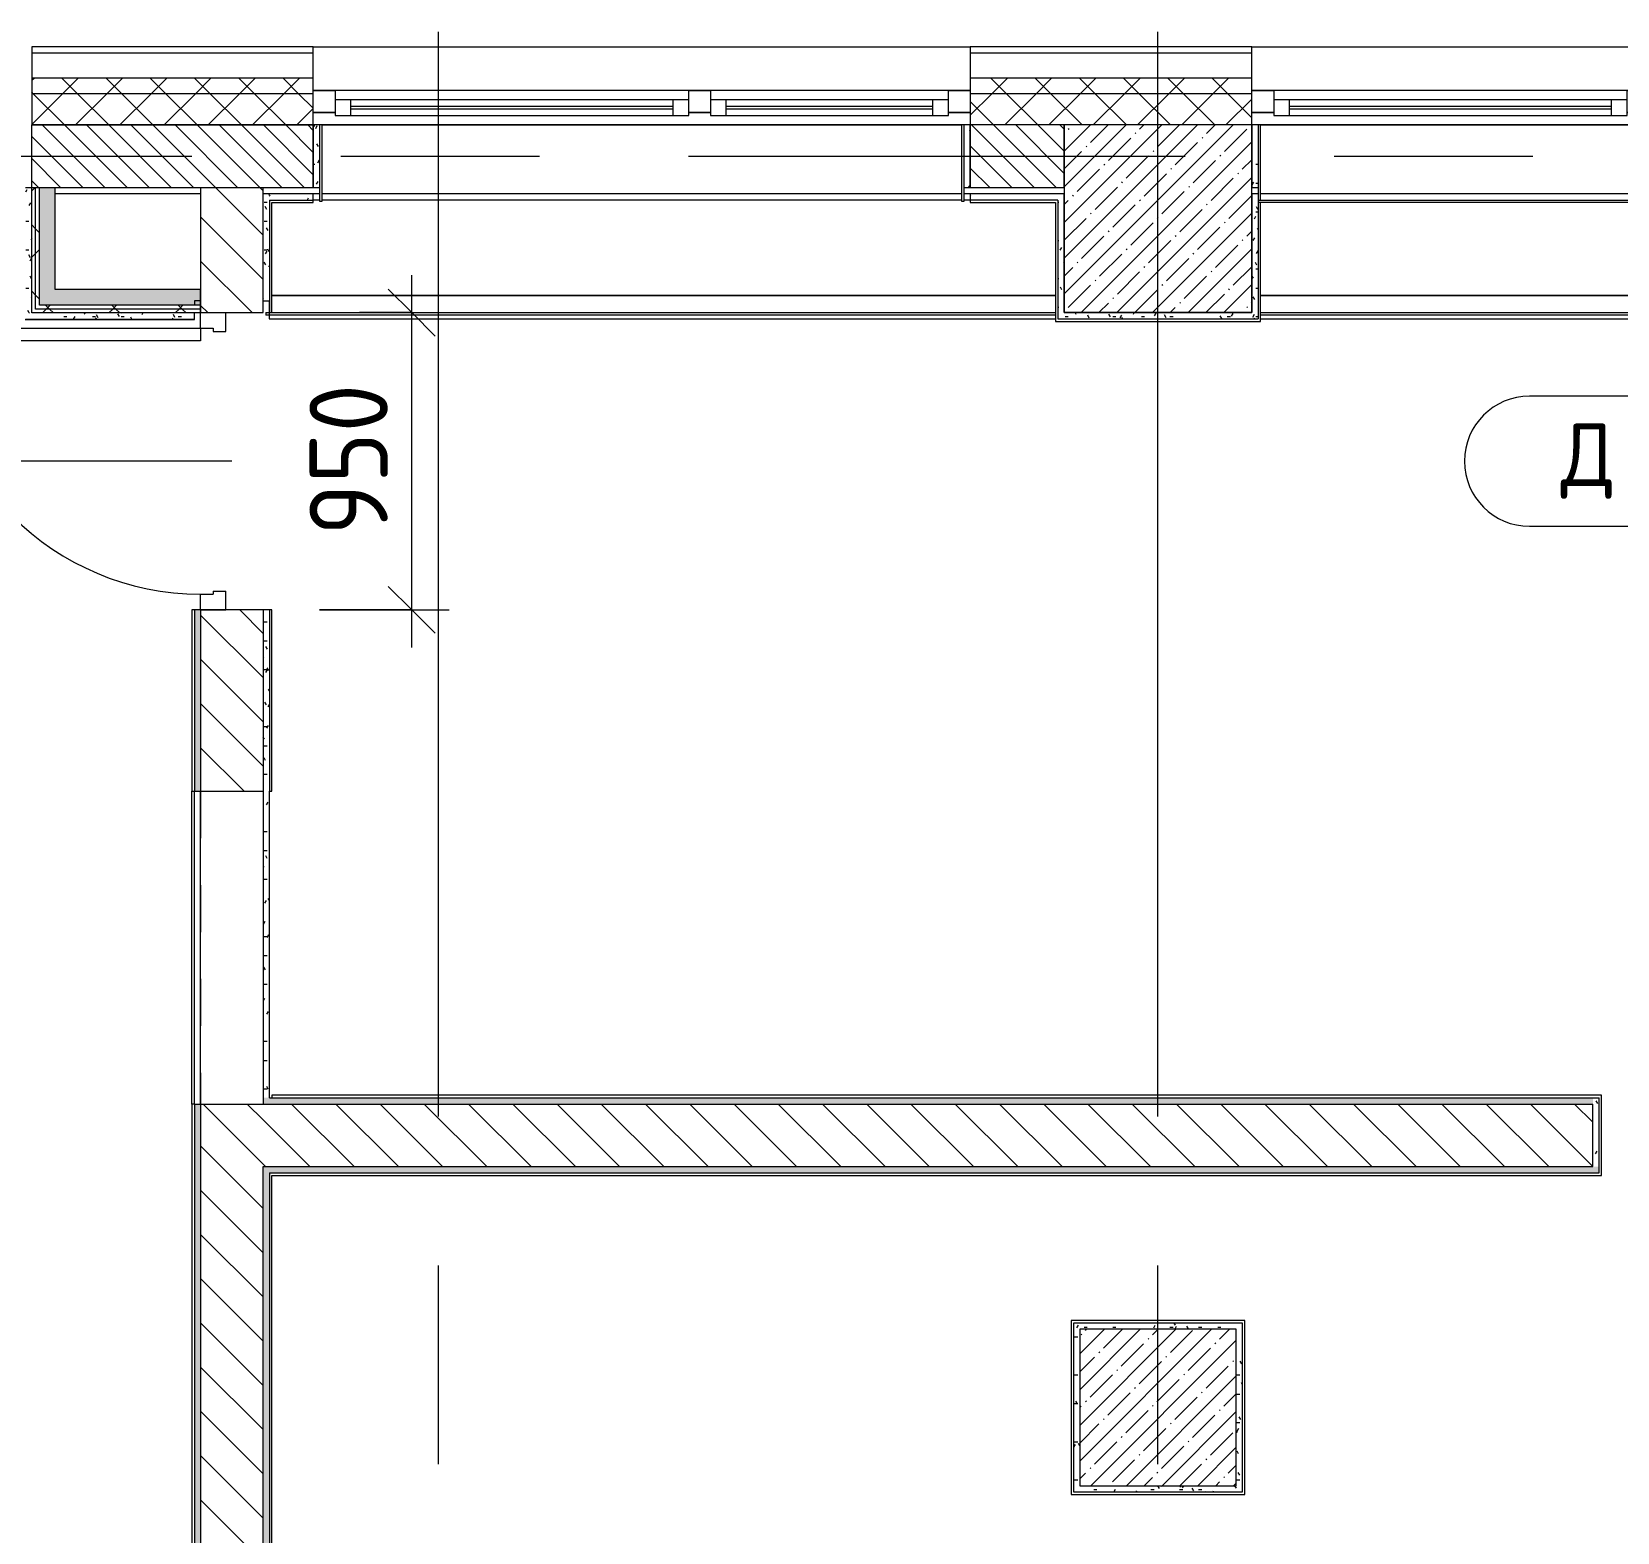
# Model space of a CAD drawing. Header units: millimetres. Extents: x 35848 to 85156, y -2706 to 28205.
# Drawn here: x 50860 to 55928, y 22601 to 27398 of the extents above; entities that cross this region are included whole.
import ezdxf

# ---------------------------------------------------------------- set-up
doc = ezdxf.new("R2010")
doc.units = ezdxf.units.MM
doc.linetypes.add('Осевая', pattern=[3175, 635, -476.25, 1587.5, -476.25])
doc.linetypes.add('Штрих короткий', pattern=[300, 150, -150])
for name, color, linetype, lineweight in [('A-ANNO-DIMS', 7, 'Continuous', 9), ('A-ANNO-DIMS-100', 7, 'Continuous', 9), ('A-DOOR-IDEN', 7, 'Continuous', 9), ('A-GLAZ', 7, 'Continuous', 9), ('A-GLAZ-1', 7, 'Continuous', 13), ('A-WALL', 7, 'Continuous', 9), ('I-WALL', 7, 'Continuous', 9), ('S-COLS', 7, 'Continuous', 9), ('Оси', 7, 'Continuous', 9), ('Оси-2', 7, 'Осевая', 9)]:
    doc.layers.add(name, color=color, linetype=linetype, lineweight=lineweight)
for name, color, linetype, lineweight, true_color in [('A-DOOR-1', 1, 'Continuous', 9, 0xff0000), ('A-DOOR-2', 1, 'Continuous', 13, 0xff0000), ('A-DOOR-4', 1, 'Штрих короткий', 9, 0xff0000), ('A-DOOR-FRAM-1', 1, 'Continuous', 13, 0xff0000), ('A-WALL-1', 7, 'Continuous', 9, 0x3c3c3c), ('A-WALL-FNSH-1', 7, 'Continuous', 9, 0x3c3c3c)]:
    doc.layers.add(name, color=color, linetype=linetype, lineweight=lineweight, true_color=true_color)
doc.styles.add('GOST Common', font='GOST_Common.ttf', dxfattribs={"height": 200})
doc.styles.add('ISOCPEUR', font='isocpeur.ttf', dxfattribs={"width": 0.9, "height": 250})
doc.dimstyles.new('ISO-2_5_0_9К_БОЛЬШОЙ', dxfattribs={"dimscale": 304.8, "dimtxt": 248.995294, "dimasz": 0.492126, "dimexe": 0.393701, "dimexo": 0.984252, "dimgap": 0, "dimtad": 1, "dimdec": 0, "dimrnd": 10, "dimzin": 0, "dimdsep": 46, "dimtxsty": 'ISOCPEUR', "dimblk1": 'OBLIQUE', "dimblk2": 'OBLIQUE', "dimsah": 1, "dimcen": 0.09, "dimdle": 0.393701, "dimazin": 0, "dimtfac": 1, "dimtdec": 4, "dimtix": 1, "dimtmove": 0, "dimatfit": 3, "dimfxl": 1, "dimtvp": 1, "dimtolj": 1, "dimtzin": 0, "dimarcsym": 2})
pattern_1 = [(135, (0, 0), (-70.71068, -70.71068), [])]
pattern_2 = [(45, (0, 0), (-70.71068, 70.71068), []), (135, (0, 0), (-70.71068, -70.71068), [])]
pattern_3 = [(0, (0, 0), (121.92, 30.48), [10.058, -81.382, 10.058, -81.382, -487.68]), (0, (0, 0), (121.92, 30.48), [-182.88, 10.058, -172.822, 10.058, -81.382, -213.36]), (0, (0, 0), (121.92, 30.48), [-457.2, 10.058, -50.902, 10.058, -142.342]), (120, (45.72, 15.24), (-87.356454, 90.345817), [10.058, -81.382, 10.058, -81.382, -487.68]), (120, (45.72, 15.24), (-87.356454, 90.345817), [-182.88, 10.058, -172.822, 10.058, -81.382, -213.36]), (120, (45.72, 15.24), (-87.356454, 90.345817), [-457.2, 10.058, -50.902, 10.058, -142.342]), (240, (60.96, 76.2), (-34.563546, -120.825817), [10.058, -81.382, 10.058, -81.382, -487.68]), (240, (60.96, 76.2), (-34.563546, -120.825817), [-182.88, 10.058, -172.822, 10.058, -81.382, -213.36]), (240, (60.96, 76.2), (-34.563546, -120.825817), [-457.2, 10.058, -50.902, 10.058, -142.342])]
pattern_4 = [(45, (0, 0), (-106.066, 106.066), []), (135, (0, 0), (-106.066, -106.066), [])]

# ---------------------------------------------------------------- blocks, each defined once
blk = doc.blocks.new('BSC_Колонна _Прямоугольная - 500х500-33455413-План заполнения и маркировки дверных проемов 1 этажа в осях 12-23')
at = {"layer": 'S-COLS'}
h = blk.add_hatch(dxfattribs=at)
h.set_pattern_fill('FP_43', color=256, style=0, pattern_type=2)
h.set_pattern_definition([(45, (-54460, -23000), (-57.02463, 57.02463), []), (45, (-54402.975, -23000), (-57.02463, 57.02463), [100.806, -20.161, 3.353, -16.808])])
h.paths.add_polyline_path([(-250, -250), (250, -250), (250, 250), (-250, 250)])
for p, q in [((250, 250), (-250, 250)), ((-250, 250), (-250, -250)), ((250, -250), (250, 250)), ((-250, -250), (250, -250))]:
    blk.add_line(p, q, dxfattribs=at)
blk = doc.blocks.new('120_Окно_СКБ_2Ст - 120_Окно_СКБ_2Ст 2100х2400 _мал створка справа_-19092174-План заполнения и маркировки дверных проемов 1 этажа в осях 12-23')
at = {"layer": 'A-GLAZ'}
for p, q in [((1050, -5), (-1050, -5)), ((-1050, -75), (-980, -75)), ((-930, -55), (100, -55)), ((100, -65), (-930, -65)), ((150, -75), (220, -75)), ((270, -55), (930, -55)), ((930, -65), (270, -65)), ((980, -75), (1050, -75))]:
    blk.add_line(p, q, dxfattribs=at)
at = {"layer": 'A-GLAZ-1'}
for p, q in [((-1050, -75), (-1050, -5)), ((-1050, -5), (-980, -5)), ((-980, -5), (-980, -75)), ((150, -35), (-980, -35)), ((-980, -35), (-980, -85)), ((-930, -85), (-930, -35)), ((100, -85), (100, -35)), ((150, -75), (150, -5)), ((150, -5), (220, -5)), ((150, -85), (150, -35)), ((220, -5), (220, -75)), ((980, -35), (220, -35)), ((220, -35), (220, -85)), ((270, -85), (270, -35)), ((930, -85), (930, -35)), ((980, -75), (980, -5)), ((980, -5), (1050, -5)), ((980, -85), (980, -35)), ((1050, -5), (1050, -75)), ((-980, -75), (-1050, -75)), ((-980, -85), (150, -85)), ((220, -75), (150, -75)), ((220, -85), (980, -85)), ((1050, -75), (980, -75))]:
    blk.add_line(p, q, dxfattribs=at)
blk = doc.blocks.new('110_Дверь_СКБ_1Ст_Внутренняя1 - Д-26л 950х2100 EIW30-32941023-План заполнения и маркировки дверных проемов 1 этажа в осях 12-23')
at = {"layer": 'A-DOOR-1'}
blk.add_arc((437.5, 100), 850, 90, 180, dxfattribs=at)
at = {"layer": 'A-DOOR-2'}
for p, q in [((437.5, 950), (397.5, 950)), ((397.5, 100), (397.5, 950)), ((437.5, 950), (437.5, 100)), ((437.5, 100), (397.5, 100))]:
    blk.add_line(p, q, dxfattribs=at)
at = {"layer": 'A-DOOR-FRAM-1'}
for p, q in [((-462.5, 100), (-462.5, 20)), ((-462.5, 100), (-412.5, 100)), ((-412.5, 100), (-412.5, 60)), ((-402.5, 60), (-412.5, 60)), ((-402.5, 60), (-402.5, 20)), ((427.5, 60), (427.5, 20)), ((437.5, 60), (427.5, 60)), ((437.5, 100), (437.5, 60)), ((437.5, 100), (487.5, 100)), ((487.5, 100), (487.5, 20)), ((-462.5, 20), (-402.5, 20)), ((427.5, 20), (487.5, 20))]:
    blk.add_line(p, q, dxfattribs=at)
blk = doc.blocks.new('DOR_Проход в стене_Прямоугольный - 1000x1500-23441848-План заполнения и маркировки дверных проемов 1 этажа в осях 12-23')
at = {"layer": 'A-DOOR-4'}
for p, q in [((500, 100), (-500, 100)), ((500, -100), (-500, -100))]:
    blk.add_line(p, q, dxfattribs=at)
blk = doc.blocks.new('Зашивка приборов отопления7 - Зашивка приборов отопления-33277170-План заполнения и маркировки дверных проемов 1 этажа в осях 12-23')
at = {"layer": 'A-WALL'}
for p, q in [((51780, 26880), (51760, 26880)), ((53832, 26880), (51788, 26880)), ((53860, 26880), (53840, 26880)), ((51619.5, 26537.5), (51619.5, 26480)), ((51628, 26555), (54132, 26555)), ((54132, 26555), (51628, 26555)), ((51619.5, 26480), (54132, 26480))]:
    blk.add_line(p, q, dxfattribs=at)
blk = doc.blocks.new('Зашивка приборов отопления8 - Зашивка приборов отопления-33277697-План заполнения и маркировки дверных проемов 1 этажа в осях 12-23')
at = {"layer": 'A-WALL'}
for p, q in [((54112, 26880), (52068, 26880)), ((52060.5, 26860), (52060.5, 26852)), ((52068, 26555), (54112, 26555)), ((54112, 26555), (52068, 26555)), ((52068, 26480), (54112, 26480))]:
    blk.add_line(p, q, dxfattribs=at)
blk = doc.blocks.new('М_двери - Типоразмер_рамка-25223575-План заполнения и маркировки дверных проемов 1 этажа в осях 12-23')
at = {"layer": 'A-DOOR-IDEN'}
for p, q in [((4.496, 2.08), (-4.496, 2.08)), ((-4.496, -2.08), (4.496, -2.08))]:
    blk.add_line(p, q, dxfattribs=at)
for centre, start, end in [((-4.496, 0), 90, 270), ((4.496, 0), 270, 90)]:
    blk.add_arc(centre, 2.08, start, end, dxfattribs=at)
blk = doc.blocks.new('DIMBLOCK50-План заполнения и маркировки дверных проемов 1 этажа в осях 12-23')
at = {"layer": 'A-ANNO-DIMS-100'}
for p, q in [((52074.5, 25430), (52074.5, 26620)), ((51908, 26500), (52194.5, 26500)), ((52074.5, 26500), (51908, 26500)), ((51780, 25550), (52194.5, 25550)), ((52074.5, 25550), (51780, 25550))]:
    blk.add_line(p, q, dxfattribs=at)
at = {"layer": 'A-ANNO-DIMS-100', "lineweight": 20}
for p, q in [((52074.5, 26500), (51999.5, 26575)), ((52074.5, 26500), (52149.5, 26425)), ((52074.5, 25550), (51999.5, 25625)), ((52074.5, 25550), (52149.5, 25475))]:
    blk.add_line(p, q, dxfattribs=at)
at = {"layer": 'A-ANNO-DIMS-100', "color": 0, "insert": (51747.9, 25788), "char_height": 250, "width": 568.858, "attachment_point": 1, "rotation": 90, "line_spacing_factor": 1.149209, "style": 'ISOCPEUR'}
blk.add_mtext('950', dxfattribs=at)
blk = doc.blocks.new('_Oblique')
at = {"color": 0, "linetype": 'ByBlock', "lineweight": -2}
blk.add_line((-0.5, -0.5), (0.5, 0.5), dxfattribs=at)

msp = doc.modelspace()

# ---------------------------------------------------------------- hatches: boundary and pattern name
at = {"layer": 'A-WALL'}
h = msp.add_hatch(dxfattribs=at)
h.set_pattern_fill('FP_17', color=256, style=0, pattern_type=2)
h.set_pattern_definition(pattern_2)
h.paths.add_polyline_path([(84510.7, 27200), (84510.7, 27250), (80350, 27250), (80350, 27200), (83385.8, 27200)])
h.paths.add_polyline_path([(70313.8, 27200), (70810, 27200), (70810, 27250), (68210, 27250), (68210, 27200), (68861.3, 27200)])
h.paths.add_polyline_path([(73218.7, 27200), (74250, 27200), (74250, 27250), (72910, 27250), (72910, 27200)])
h.paths.add_polyline_path([(77250, 27200), (77250, 27250), (76350, 27250), (76350, 27200), (76849.8, 27200)])
h.paths.add_polyline_path([(57241.7, 27200), (57705, 27200), (57705, 27250), (56860, 27250), (56860, 27200)])
h.paths.add_polyline_path([(66682.6, 27200), (67110, 27200), (67110, 27250), (66160, 27250), (66160, 27200)])
h.paths.add_polyline_path([(60005, 27200), (61060, 27200), (61060, 27250), (60005, 27250)])
h.paths.add_polyline_path([(54760, 27200), (54760, 27250), (53860, 27250), (53860, 27200), (54336.8, 27200)])
h.paths.add_polyline_path([(51760, 27200), (51760, 27250), (50860, 27250), (50860, 27200), (51431.9, 27200)])
h.paths.add_polyline_path([(48527, 27200), (48760, 27200), (48760, 27250), (47660, 27250), (47660, 27200), (47800.7, 27200)])
h.paths.add_polyline_path([(44169.6, 27200), (44560, 27200), (44560, 27250), (42160, 27250), (42160, 27200), (42717.1, 27200)])
h = msp.add_hatch(dxfattribs=at)
h.set_pattern_fill('FP_17', color=256, style=0, pattern_type=2)
h.set_pattern_definition(pattern_2)
h.paths.add_polyline_path([(84510.7, 27100), (84510.7, 27200), (80350, 27200), (80350, 27100), (83385.8, 27100)])
h.paths.add_polyline_path([(76849.8, 27100), (77250, 27100), (77250, 27200), (76350, 27200), (76350, 27100), (76750, 27100)])
h.paths.add_polyline_path([(70310, 27100), (70810, 27100), (70810, 27200), (68210, 27200), (68210, 27100), (68861.3, 27100)])
h.paths.add_polyline_path([(72910, 27100), (74250, 27100), (74250, 27200), (72910, 27200)])
h.paths.add_polyline_path([(66760, 27100), (67110, 27100), (67110, 27200), (66160, 27200), (66160, 27100), (66682.6, 27100)])
h.paths.add_polyline_path([(61060, 27100), (61060, 27200), (60005, 27200), (60005, 27100), (60872.8, 27100)])
h.paths.add_polyline_path([(51431.9, 27100), (51760, 27100), (51760, 27200), (50860, 27200), (50860, 27100)])
h.paths.add_polyline_path([(54160, 27100), (54760, 27100), (54760, 27200), (53860, 27200), (53860, 27100)])
h.paths.add_polyline_path([(57241.7, 27100), (57705, 27100), (57705, 27200), (56860, 27200), (56860, 27100)])
h.paths.add_polyline_path([(48160, 27100), (48760, 27100), (48760, 27200), (47660, 27200), (47660, 27100), (47800.7, 27100)])
h.paths.add_polyline_path([(44560, 27100), (44560, 27200), (42160, 27200), (42160, 27100), (44169.6, 27100)])
h = msp.add_hatch(dxfattribs=at)
h.set_pattern_fill('FP_21', color=256, style=0, pattern_type=2)
h.set_pattern_definition([(135, (0, 0), (-35.35534, -35.35534), [])])
h.paths.add_polyline_path([(74040, 26900), (74250, 26900), (74250, 27100), (74040, 27100)])
h.paths.add_polyline_path([(73540, 26900), (73540, 27100), (72910, 27100), (72910, 26900), (73218.7, 26900)])
h.paths.add_polyline_path([(80650, 26900), (80650, 27100), (80350, 27100), (80350, 26900), (80480.9, 26900)])
h.paths.add_polyline_path([(76350, 26900), (76750, 26900), (76750, 27100), (76350, 27100)])
h.paths.add_polyline_path([(66760, 26900), (67060, 26900), (67060, 27100), (66760, 27100)])
h.paths.add_polyline_path([(68410, 26900), (70310, 26900), (70310, 27100), (68206, 27100), (68206, 26900), (68310, 26900)])
h.paths.add_polyline_path([(57550, 26900), (57705, 26900), (57705, 27100), (56860, 27100), (56860, 26900), (57350, 26900)])
h.paths.add_polyline_path([(60146.6, 26900), (60160, 26900), (60160, 27100), (60005, 27100), (60005, 26900)])
h.paths.add_polyline_path([(60872.8, 26900), (61060, 26900), (61060, 27100), (60760, 27100), (60760, 26900)])
h.paths.add_polyline_path([(53860, 26900), (54160, 26900), (54160, 27100), (53860, 27100), (53860, 26965.3)])
h.paths.add_polyline_path([(51760, 26900), (51760, 27100), (50860, 27100), (50860, 26900), (51600, 26900)])
h.paths.add_polyline_path([(47800.7, 26900), (48160, 26900), (48160, 27100), (47660, 27100), (47660, 26900)])
h.paths.add_polyline_path([(44169.6, 26900), (44560, 26900), (44560, 27100), (42760, 27100), (42760, 26900), (42780, 26900)])
at = {"layer": 'I-WALL'}
h = msp.add_hatch(dxfattribs=at)
h.set_pattern_fill('FP_58', color=256, style=0, pattern_type=2)
h.set_pattern_definition(pattern_3)
h.paths.add_polyline_path([(51760, 26900), (51780, 26900), (51780, 27100), (51760, 27100)])
h = msp.add_hatch(dxfattribs=at)
h.set_pattern_fill('FP_58', color=256, style=0, pattern_type=2)
h.set_pattern_definition(pattern_3)
h.paths.add_polyline_path([(53840, 26900), (53860, 26900), (53860, 27100), (53840, 27100), (53840, 26965.3)])
h = msp.add_hatch(dxfattribs=at)
h.set_pattern_fill('FP_58', color=256, style=0, pattern_type=2)
h.set_pattern_definition(pattern_3)
h.paths.add_polyline_path([(54760, 26900), (54780, 26900), (54780, 27100), (54760, 27100)])
h = msp.add_hatch(dxfattribs=at)
h.set_pattern_fill('FP_58', color=256, style=0, pattern_type=2)
h.set_pattern_definition(pattern_3)
h.paths.add_polyline_path([(50860, 26499), (50860, 26900), (50840, 26900), (50840, 26499)])
h = msp.add_hatch(dxfattribs=at)
h.set_pattern_fill('FP_59', color=256, style=0, pattern_type=2)
h.set_pattern_definition(pattern_4)
h.paths.add_polyline_path([(50872.5, 26499), (50872.5, 26900), (50860, 26900), (50860, 26499)])
h = msp.add_hatch(dxfattribs=at)
h.set_pattern_fill('FP_59', color=256, style=0, pattern_type=2)
h.set_pattern_definition(pattern_4)
h.paths.add_polyline_path([(50885, 26511.5), (50885, 26900), (50872.5, 26900), (50872.5, 26511.5)])
for points in [[(50935, 26524), (50935, 26900), (50885, 26900), (50885, 26524)], [(50935, 26524), (51400, 26524), (51400, 26574), (50935, 26574)]]:
    msp.add_hatch(color=256, dxfattribs=at).paths.add_polyline_path(points)
h = msp.add_hatch(dxfattribs=at)
h.set_pattern_fill('FP_20', color=256, style=0, pattern_type=2)
h.set_pattern_definition(pattern_1)
h.paths.add_polyline_path([(51400, 20520), (51600, 20520), (51600, 23970), (51400, 23970), (51400, 21010.9)])
h.paths.add_polyline_path([(51600, 24970), (51600, 25550), (51400, 25550), (51400, 24970)])
h.paths.add_polyline_path([(51600, 26500), (51600, 26900), (51400, 26900), (51400, 26500), (51431.9, 26500)])
h = msp.add_hatch(dxfattribs=at)
h.set_pattern_fill('FP_58', color=256, style=0, pattern_type=2)
h.set_pattern_definition(pattern_3)
h.paths.add_polyline_path([(51620, 23990), (51620, 25550), (51600, 25550), (51600, 23990)])
h.paths.add_polyline_path([(51600, 26537.5), (51620, 26537.5), (51620, 26880), (51600, 26880)])
h = msp.add_hatch(dxfattribs=at)
h.set_pattern_fill('FP_58', color=256, style=0, pattern_type=2)
h.set_pattern_definition(pattern_3)
h.paths.add_polyline_path([(54140, 26860), (54160, 26860), (54160, 26880), (53860, 26880), (53860, 26860), (54132, 26860)])
h.paths.add_polyline_path([(51620, 26860), (51760, 26860), (51760, 26880), (51620, 26880)])
h = msp.add_hatch(dxfattribs=at)
h.set_pattern_fill('FP_58', color=256, style=0, pattern_type=2)
h.set_pattern_definition(pattern_3)
h.paths.add_polyline_path([(54780, 26500), (54780, 26880), (54760, 26880), (54760, 26500)])
h = msp.add_hatch(dxfattribs=at)
h.set_pattern_fill('FP_58', color=256, style=0, pattern_type=2)
h.set_pattern_definition(pattern_3)
h.paths.add_polyline_path([(54160, 26480), (54160, 26860), (54140, 26860), (54140, 26480)])
h = msp.add_hatch(dxfattribs=at)
h.set_pattern_fill('FP_59', color=256, style=0, pattern_type=2)
h.set_pattern_definition(pattern_4)
h.paths.add_polyline_path([(50885, 26499), (51400, 26499), (51400, 26511.5), (50872.5, 26511.5), (50872.5, 26499)])
h = msp.add_hatch(dxfattribs=at)
h.set_pattern_fill('FP_59', color=256, style=0, pattern_type=2)
h.set_pattern_definition(pattern_4)
h.paths.add_polyline_path([(51400, 26511.5), (51400, 26524), (50885, 26524), (50885, 26511.5), (50935, 26511.5)])
h = msp.add_hatch(dxfattribs=at)
h.set_pattern_fill('FP_58', color=256, style=0, pattern_type=2)
h.set_pattern_definition(pattern_3)
h.paths.add_polyline_path([(51400, 20500), (51400, 23970), (51380, 23970), (51380, 20500)])
h.paths.add_polyline_path([(51380, 24970), (51400, 24970), (51400, 25550), (51380, 25550), (51380, 25341.4)])
h.paths.add_polyline_path([(51400, 26524), (51400, 26537.5), (51380, 26537.5), (51380, 26524)])
h = msp.add_hatch(dxfattribs=at)
h.set_pattern_fill('FP_58', color=256, style=0, pattern_type=2)
h.set_pattern_definition(pattern_3)
h.paths.add_polyline_path([(50840, 26479), (51380, 26479), (51380, 26499), (50840, 26499)])
h = msp.add_hatch(dxfattribs=at)
h.set_pattern_fill('FP_58', color=256, style=0, pattern_type=2)
h.set_pattern_definition(pattern_3)
h.paths.add_polyline_path([(54780, 26480), (54780, 26500), (54160, 26500), (54160, 26480), (54336.8, 26480)])
h = msp.add_hatch(dxfattribs=at)
h.set_pattern_fill('FP_58', color=256, style=0, pattern_type=2)
h.set_pattern_definition(pattern_3)
h.paths.add_polyline_path([(55850, 23970), (55850, 23990), (51600, 23990), (51600, 23970), (55789.2, 23970)])
h = msp.add_hatch(dxfattribs=at)
h.set_pattern_fill('FP_58', color=256, style=0, pattern_type=2)
h.set_pattern_definition(pattern_3)
h.paths.add_polyline_path([(55870, 23770), (55870, 23990), (55850, 23990), (55850, 23770)])
h = msp.add_hatch(dxfattribs=at)
h.set_pattern_fill('FP_20', color=256, style=0, pattern_type=2)
h.set_pattern_definition(pattern_1)
h.paths.add_polyline_path([(55850, 23770), (55850, 23970), (51600, 23970), (51600, 23770), (55789.2, 23770)])
h = msp.add_hatch(dxfattribs=at)
h.set_pattern_fill('FP_58', color=256, style=0, pattern_type=2)
h.set_pattern_definition(pattern_3)
h.paths.add_polyline_path([(51600, 20740), (51620, 20740), (51620, 23770), (51600, 23770), (51600, 21010.9)])
h = msp.add_hatch(dxfattribs=at)
h.set_pattern_fill('FP_58', color=256, style=0, pattern_type=2)
h.set_pattern_definition(pattern_3)
h.paths.add_polyline_path([(55870, 23750), (55870, 23770), (51620, 23770), (51620, 23750), (55789.2, 23750)])
h = msp.add_hatch(dxfattribs=at)
h.set_pattern_fill('FP_58', color=256, style=0, pattern_type=2)
h.set_pattern_definition(pattern_3)
h.paths.add_polyline_path([(54210, 23250), (54710, 23250), (54710, 23270), (54190, 23270), (54190, 23250)])
h = msp.add_hatch(dxfattribs=at)
h.set_pattern_fill('FP_58', color=256, style=0, pattern_type=2)
h.set_pattern_definition(pattern_3)
h.paths.add_polyline_path([(54710, 22750), (54730, 22750), (54730, 23270), (54710, 23270), (54710, 23250)])
h = msp.add_hatch(dxfattribs=at)
h.set_pattern_fill('FP_58', color=256, style=0, pattern_type=2)
h.set_pattern_definition(pattern_3)
h.paths.add_polyline_path([(54210, 22730), (54210, 23250), (54190, 23250), (54190, 22730)])
h = msp.add_hatch(dxfattribs=at)
h.set_pattern_fill('FP_58', color=256, style=0, pattern_type=2)
h.set_pattern_definition(pattern_3)
h.paths.add_polyline_path([(54730, 22730), (54730, 22750), (54210, 22750), (54210, 22730), (54710, 22730)])
at = {"layer": 'S-COLS'}
h = msp.add_hatch(dxfattribs=at)
h.set_pattern_fill('FP_1', color=256, style=0, pattern_type=2)
h.set_pattern_definition([(45, (0, 0), (-57.02463, 57.02463), []), (45, (57.025, 0), (-57.02463, 57.02463), [100.806, -20.161, 3.353, -16.808])])
h.paths.add_polyline_path([(54760, 26500), (54760, 27100), (54160, 27100), (54160, 26500), (54336.8, 26500)])

# ---------------------------------------------------------------- linework, layer by layer
at = {"layer": 'A-DOOR-IDEN'}
msp.add_line((51500, 26025), (50792.6, 26025), dxfattribs=at)
at = {"layer": 'A-WALL'}
for p, q in [((51760, 27330), (50860, 27330)), ((51760, 27350), (53860, 27350)), ((54760, 27330), (53860, 27330)), ((54760, 27350), (56860, 27350)), ((51760, 27250), (50860, 27250)), ((54760, 27250), (53860, 27250)), ((51760, 27200), (50860, 27200)), ((54760, 27200), (53860, 27200)), ((51760, 27100), (50860, 27100)), ((50860, 27100), (51760, 27100)), ((53832, 27100), (51788, 27100)), ((54160, 27100), (53860, 27100)), ((54160, 26900), (54160, 27100)), ((56832, 27100), (54788, 27100)), ((50872.5, 26511.5), (50872.5, 26900)), ((50885, 26524), (50885, 26900)), ((54780, 26880), (54780, 26480)), ((51620, 26860), (51760, 26860)), ((51620, 26860), (51620, 26537.5)), ((54140, 26860), (53860, 26860)), ((54140, 26860), (54140, 26480)), ((51400, 26511.5), (50872.5, 26511.5)), ((51400, 26524), (50885, 26524)), ((51620, 23990), (55870, 23990)), ((51380, 23970), (55850, 23970)), ((55850, 23770), (55850, 23970)), ((51600, 23770), (55850, 23770)), ((51620, 23750), (55870, 23750)), ((51620, 23750), (51620, 20740))]:
    msp.add_line(p, q, dxfattribs=at)
at = {"layer": 'A-WALL-1'}
for p, q in [((50860, 27330), (50860, 27100)), ((51760, 27100), (51760, 27330)), ((53860, 27330), (53860, 27100)), ((54760, 27100), (54760, 27330)), ((50860, 26499), (50860, 27100)), ((51760, 26900), (51760, 27100)), ((51780, 27100), (51760, 27100)), ((51760, 27100), (51760, 26900)), ((53860, 27100), (53840, 27100)), ((53860, 27100), (53860, 26900)), ((53860, 26900), (53860, 27100)), ((54780, 27100), (53860, 27100)), ((54760, 27100), (54760, 26900)), ((50840, 26900), (51760, 26900)), ((50935, 26574), (50935, 26900)), ((51400, 26900), (51400, 26500)), ((51600, 26500), (51600, 26900)), ((51760, 26880), (51600, 26880)), ((51760, 26900), (51780, 26900)), ((51760, 26860), (51760, 26880)), ((53840, 26900), (53860, 26900)), ((53860, 26900), (54160, 26900)), ((54160, 26880), (53860, 26880)), ((53860, 26880), (53860, 26860)), ((54160, 26500), (54160, 26880)), ((54760, 26900), (54780, 26900)), ((54780, 26880), (54760, 26880)), ((54760, 26880), (54760, 26500)), ((51400, 26574), (50935, 26574)), ((51400, 26499), (51400, 26574)), ((51400, 26537.5), (51380, 26537.5)), ((51380, 26537.5), (51380, 26524)), ((51600, 26537.5), (51620, 26537.5)), ((50840, 26479), (51380, 26479)), ((51400, 26499), (50860, 26499)), ((51380, 26479), (51380, 26499)), ((51400, 26500), (51600, 26500)), ((54140, 26480), (54780, 26480)), ((54760, 26500), (54160, 26500)), ((51620, 25550), (51380, 25550)), ((51380, 25550), (51380, 24970)), ((51400, 25550), (51400, 24970)), ((51600, 25550), (51600, 23970)), ((51380, 24970), (51600, 24970)), ((51620, 23990), (51620, 24970)), ((55870, 23750), (55870, 23990)), ((51380, 23970), (51380, 20500)), ((51400, 23970), (51400, 20520)), ((51600, 20720), (51600, 23770)), ((54730, 23270), (54190, 23270)), ((54190, 23270), (54190, 22730)), ((54730, 22730), (54730, 23270)), ((54190, 22730), (54730, 22730))]:
    msp.add_line(p, q, dxfattribs=at)
at = {"layer": 'A-WALL-FNSH-1'}
for p, q in [((51760, 27350), (50860, 27350)), ((50860, 27350), (50860, 27330)), ((51760, 27330), (51760, 27350)), ((54760, 27350), (53860, 27350)), ((53860, 27350), (53860, 27330)), ((54760, 27330), (54760, 27350)), ((51788, 27100), (51780, 27100)), ((51780, 27100), (51780, 26856)), ((51788, 26856), (51788, 27100)), ((53840, 27100), (53832, 27100)), ((53832, 27100), (53832, 26856)), ((53840, 26856), (53840, 27100)), ((54788, 27100), (54780, 27100)), ((54780, 27100), (54780, 26860)), ((54788, 26860), (54788, 27100)), ((51628, 26852), (51760, 26852)), ((51628, 26500), (51628, 26852)), ((51760, 26852), (51760, 26860)), ((51780, 26856), (51788, 26856)), ((53832, 26856), (53840, 26856)), ((53860, 26860), (53860, 26852)), ((53860, 26852), (54132, 26852)), ((54132, 26852), (54132, 26472)), ((54780, 26860), (54788, 26860)), ((54788, 26852), (54780, 26852)), ((54788, 26472), (54788, 26852)), ((51620, 26537.5), (51620, 26500)), ((50839, 26478), (51380, 26478)), ((51380, 26478), (51380, 26479)), ((51620, 26500), (51628, 26500)), ((54132, 26472), (54788, 26472)), ((51380, 25550), (51372, 25550)), ((51372, 25550), (51372, 24970)), ((51620, 25550), (51620, 24970)), ((51628, 25550), (51620, 25550)), ((51628, 24970), (51628, 25550)), ((51372, 24970), (51380, 24970)), ((51620, 24970), (51628, 24970)), ((55878, 23998), (51628, 23998)), ((51628, 23998), (51628, 23990)), ((55878, 23742), (55878, 23998)), ((51380, 23970), (51372, 23970)), ((51372, 23970), (51372, 20492)), ((51628, 23742), (55878, 23742)), ((51628, 20748), (51628, 23742)), ((54738, 23278), (54182, 23278)), ((54182, 23278), (54182, 22722)), ((54738, 22722), (54738, 23278)), ((54182, 22722), (54738, 22722))]:
    msp.add_line(p, q, dxfattribs=at)
at = {"layer": 'I-WALL'}
for p, q in [((51788, 27100), (53832, 27100)), ((54788, 27100), (56832, 27100)), ((51400, 26880), (50935, 26880)), ((51780, 26880), (51760, 26880)), ((53832, 26880), (51788, 26880)), ((53860, 26880), (53840, 26880)), ((56832, 26880), (54788, 26880)), ((51780, 26860), (51760, 26860)), ((53832, 26860), (51788, 26860)), ((53860, 26860), (53840, 26860)), ((54788, 26860), (56832, 26860)), ((56832, 26852), (54788, 26852)), ((51608, 26500), (51620, 26500)), ((51608, 26500), (51608, 26492)), ((54132, 26492), (51608, 26492)), ((51628, 26500), (54132, 26500)), ((54788, 26500), (56832, 26500)), ((56832, 26492), (54788, 26492)), ((51372, 23970), (51372, 24970)), ((51380, 23970), (51380, 24970)), ((51400, 23970), (51400, 24970))]:
    msp.add_line(p, q, dxfattribs=at)
at = {"layer": 'S-COLS'}
for p, q in [((54760, 27100), (54160, 27100)), ((54160, 27100), (54160, 26900)), ((54760, 26500), (54760, 27100)), ((54160, 26900), (54160, 26500)), ((54160, 26500), (54760, 26500))]:
    msp.add_line(p, q, dxfattribs=at)
at = {"layer": 'Оси'}
for p, q in [((52160, 24898.1), (52160, 27398.1)), ((54460, 24898.1), (54460, 27398.1))]:
    msp.add_line(p, q, dxfattribs=at)
at = {"layer": 'Оси-2'}
for p, q in [((39148.5, 27000), (82060, 27000)), ((52160, 593.7), (52160, 24898.1)), ((54460, 593.7), (54460, 24898.1))]:
    msp.add_line(p, q, dxfattribs=at)

# ---------------------------------------------------------------- block references
at = {"layer": 'A-DOOR-1', "rotation": 89.9999999999999}
for name, p in [('110_Дверь_СКБ_1Ст_Внутренняя1 - Д-26л 950х2100 EIW30-32941023-План заполнения и маркировки дверных проемов 1 этажа в осях 12-23', (51500, 26012.5)), ('DOR_Проход в стене_Прямоугольный - 1000x1500-23441848-План заполнения и маркировки дверных проемов 1 этажа в осях 12-23', (51500, 24470))]:
    msp.add_blockref(name, p, dxfattribs=at)
at = {"layer": 'A-DOOR-IDEN', "xscale": 99.99999999999993, "yscale": 99.99999999999993, "zscale": 99.99999999999993}
msp.add_blockref('М_двери - Типоразмер_рамка-25223575-План заполнения и маркировки дверных проемов 1 этажа в осях 12-23', (56097.2, 26025), dxfattribs=at)
at = {"layer": 'A-GLAZ'}
for p in [(52810, 27215), (55810, 27215)]:
    msp.add_blockref('120_Окно_СКБ_2Ст - 120_Окно_СКБ_2Ст 2100х2400 _мал створка справа_-19092174-План заполнения и маркировки дверных проемов 1 этажа в осях 12-23', p, dxfattribs=at)
at = {"layer": 'A-WALL'}
for name, p in [('Зашивка приборов отопления7 - Зашивка приборов отопления-33277170-План заполнения и маркировки дверных проемов 1 этажа в осях 12-23', (0, 0)), ('Зашивка приборов отопления8 - Зашивка приборов отопления-33277697-План заполнения и маркировки дверных проемов 1 этажа в осях 12-23', (2720, 0))]:
    msp.add_blockref(name, p, dxfattribs=at)
at = {"layer": 'S-COLS'}
msp.add_blockref('BSC_Колонна _Прямоугольная - 500х500-33455413-План заполнения и маркировки дверных проемов 1 этажа в осях 12-23', (54460, 23000), dxfattribs=at)

# ---------------------------------------------------------------- texts
at = {"layer": 'A-DOOR-IDEN', "insert": (55747.4, 26146.2), "char_height": 200, "width": 224.472, "attachment_point": 1, "style": 'GOST Common'}
msp.add_mtext('\\fGOST Common|b0|i0|c204|p34|;Д', dxfattribs=at)

# ---------------------------------------------------------------- dimensions: what is measured, and where the dimension line sits
at = {"layer": 'A-ANNO-DIMS'}
dim = msp.add_linear_dim(base=(52074.5, 26500), p1=(51480, 25550), p2=(51608, 26500), angle=90, dimstyle='ISO-2_5_0_9К_БОЛЬШОЙ', override={"dimpost": '<>', "dimfxl": 958.584373}, dxfattribs=at)
dim.commit()
dim.dimension.update_dxf_attribs({"geometry": 'DIMBLOCK50-План заполнения и маркировки дверных проемов 1 этажа в осях 12-23', "text_midpoint": (51949.5, 26025)})

doc.saveas('drawing.dxf')
